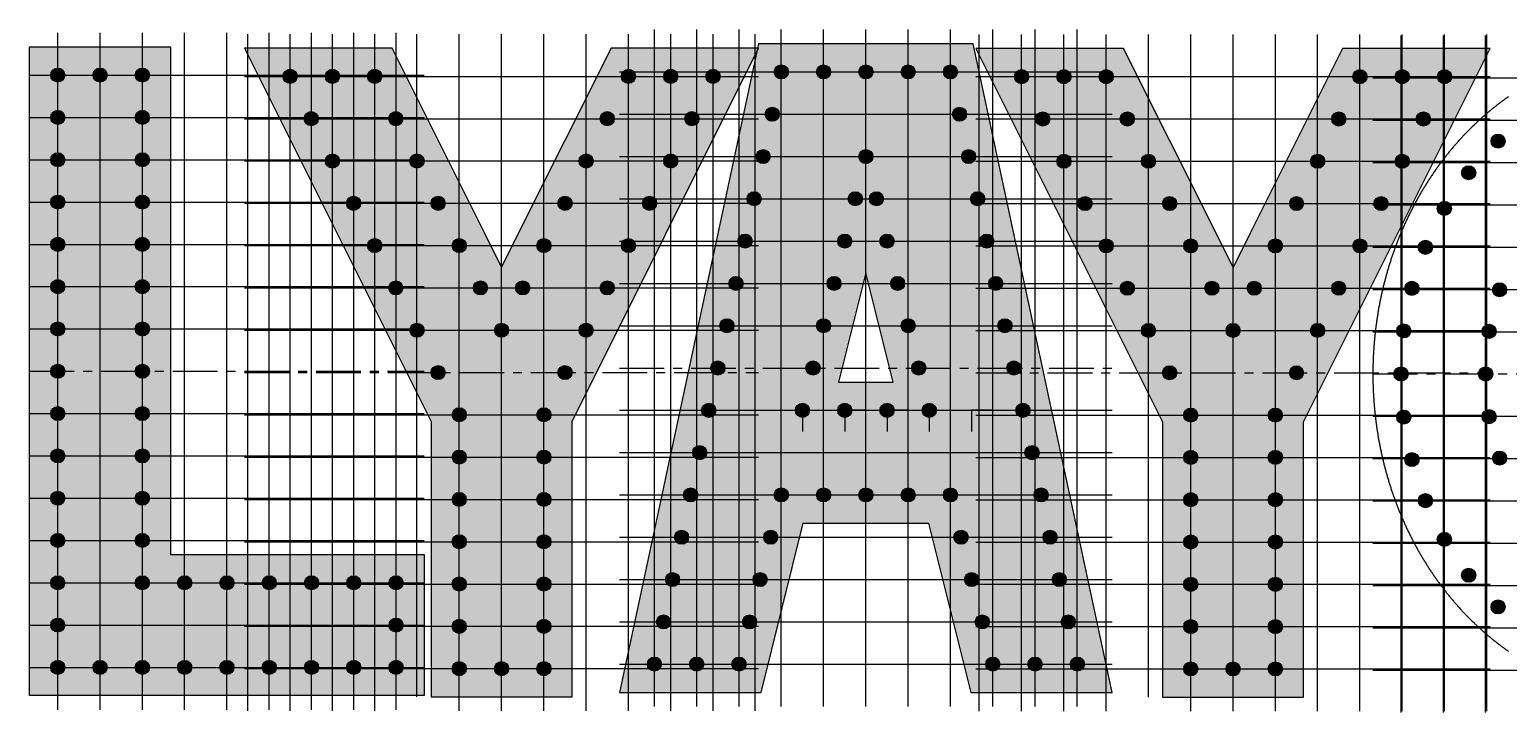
# Model space of a CAD drawing. Header units: inches. Extents: x 0 to 4525, y 0 to 244.
# Drawn here: x 0.1 to 52.5, y 0 to 24.2 of the extents above; entities that cross this region are included whole.
import ezdxf

# ---------------------------------------------------------------- set-up
doc = ezdxf.new("R2010")
doc.units = ezdxf.units.IN
doc.linetypes.add('CENTER', pattern=[50.8, 31.75, -6.35, 6.35, -6.35])
for name, color, linetype in [('LetterFill', 7, 'Continuous'), ('LetterOutlines', 61, 'Continuous'), ('PixelFill', 22, 'Continuous'), ('PixelGuides', 160, 'Continuous'), ('PixelHoles', 90, 'Continuous')]:
    doc.layers.add(name, color=color, linetype=linetype)

# ---------------------------------------------------------------- blocks, each defined once
blk = doc.blocks.new('Pixel')
at = {"layer": 'PixelFill'}
h = blk.add_hatch(color=256, dxfattribs=at)
h.paths.add_polyline_path([(0, 0.25), (0, 0), (0.25, 0, 0.414214)])
h.paths.add_polyline_path([(0, 0.25, 0.414214), (-0.25, 0), (0, 0)])
h.paths.add_polyline_path([(0, 0), (-0.25, 0, 0.414214), (0, -0.25)])
h.paths.add_polyline_path([(0.25, 0), (0, 0), (0, -0.25, 0.414214)])
h = blk.add_hatch(color=256, dxfattribs=at)
edge = h.paths.add_edge_path()
edge.add_line((0, 0), (0, 0.25))
edge.add_arc((0, 0), 0.25, 90, 180)
edge.add_line((-0.25, 0), (0, 0))
h = blk.add_hatch(color=256, dxfattribs=at)
edge = h.paths.add_edge_path()
edge.add_line((0, -0.25), (0, 0))
edge.add_line((0, 0), (-0.25, 0))
edge.add_arc((0, 0), 0.25, 180, 270)
h = blk.add_hatch(color=256, dxfattribs=at)
edge = h.paths.add_edge_path()
edge.add_line((0, 0), (0.25, 0))
edge.add_arc((0, 0), 0.25, 0, 90)
edge.add_line((0, 0.25), (0, 0))
h = blk.add_hatch(color=256, dxfattribs=at)
edge = h.paths.add_edge_path()
edge.add_line((0, 0), (0, -0.25))
edge.add_arc((0, 0), 0.25, 270, 360)
edge.add_line((0.25, 0), (0, 0))
at = {"layer": 'PixelHoles'}
blk.add_circle((0, 0), 0.25, dxfattribs=at)

msp = doc.modelspace()

# ---------------------------------------------------------------- hatches: boundary and pattern name
at = {"layer": 'LetterFill'}
h = msp.add_hatch(color=256, dxfattribs=at)
h.paths.add_polyline_path([(21.022, 0.669), (26.04, 0.669), (27.54, 6.669), (31.978, 6.669), (33.478, 0.669), (38.496, 0.669), (33.568, 23.669), (25.951, 23.669)])
h.paths.add_polyline_path([(30.728, 11.669), (28.79, 11.669), (29.759, 15.546)], flags=16)
for points in [[(5.096, 23.554), (0.096, 23.554), (0.096, 0.554), (14.096, 0.554), (14.096, 5.554), (5.096, 5.554)], [(14.337, 0.51), (19.337, 0.51), (19.337, 10.273), (25.955, 23.51), (20.719, 23.51), (16.837, 15.746), (12.955, 23.51), (7.719, 23.51), (14.337, 10.273)], [(40.283, 0.5), (45.283, 0.5), (45.283, 10.264), (51.901, 23.5), (46.665, 23.5), (42.783, 15.736), (38.901, 23.5), (33.665, 23.5), (40.283, 10.264)]]:
    msp.add_hatch(color=256, dxfattribs=at).paths.add_polyline_path(points)

# ---------------------------------------------------------------- linework, layer by layer
at = {"layer": 'LetterOutlines'}
for points in [[(21.022, 0.669), (26.04, 0.669), (27.54, 6.669), (31.978, 6.669), (33.478, 0.669), (38.496, 0.669), (33.568, 23.669), (25.951, 23.669)], [(0.096, 23.554), (5.096, 23.554), (5.096, 5.554), (14.096, 5.554), (14.096, 0.554), (0.096, 0.554)], [(14.337, 10.273), (14.337, 0.51), (19.337, 0.51), (19.337, 10.273), (25.955, 23.51), (20.719, 23.51), (17.443, 16.957), (16.837, 15.746), (16.232, 16.957), (12.955, 23.51), (7.719, 23.51)], [(40.283, 10.264), (40.283, 0.5), (45.283, 0.5), (45.283, 10.264), (51.901, 23.5), (46.665, 23.5), (43.389, 16.947), (42.783, 15.736), (42.178, 16.947), (38.901, 23.5), (33.665, 23.5)], [(28.79, 11.669), (30.728, 11.669), (29.759, 15.546)]]:
    msp.add_lwpolyline(points, close=True, dxfattribs=at)
msp.add_lwpolyline([(52.555, 21.792), (52.541, 21.783), (52.528, 21.774), (52.515, 21.765), (52.502, 21.756), (52.489, 21.746), (52.476, 21.737), (52.462, 21.728), (52.449, 21.718), (52.436, 21.709), (52.423, 21.699), (52.41, 21.69), (52.397, 21.681), (52.384, 21.671), (52.371, 21.662), (52.358, 21.652), (52.345, 21.642), (52.332, 21.633), (52.319, 21.623), (52.306, 21.614), (52.293, 21.604), (52.28, 21.594), (52.267, 21.585), (52.255, 21.575), (52.242, 21.565), (52.229, 21.556), (52.216, 21.546), (52.203, 21.536), (52.19, 21.526), (52.177, 21.516), (52.165, 21.506), (52.152, 21.497), (52.139, 21.487), (52.126, 21.477), (52.114, 21.467), (52.101, 21.457), (52.088, 21.447), (52.076, 21.437), (52.063, 21.427), (52.05, 21.417), (52.038, 21.407), (52.025, 21.397), (52.012, 21.386), (52, 21.376), (51.987, 21.366), (51.974, 21.356), (51.962, 21.346), (51.949, 21.335), (51.937, 21.325), (51.924, 21.315), (51.912, 21.305), (51.899, 21.294), (51.887, 21.284), (51.874, 21.274), (51.862, 21.263), (51.849, 21.253), (51.837, 21.242), (51.825, 21.232), (51.812, 21.221), (51.8, 21.211), (51.787, 21.2), (51.775, 21.19), (51.763, 21.179), (51.75, 21.169), (51.738, 21.158), (51.726, 21.147), (51.714, 21.137), (51.701, 21.126), (51.689, 21.115), (51.677, 21.105), (51.665, 21.094), (51.652, 21.083), (51.64, 21.072), (51.628, 21.062), (51.616, 21.051), (51.604, 21.04), (51.592, 21.029), (51.579, 21.018), (51.567, 21.007), (51.555, 20.996), (51.543, 20.986), (51.531, 20.975), (51.519, 20.964), (51.507, 20.953), (51.495, 20.942), (51.483, 20.931), (51.471, 20.919), (51.459, 20.908), (51.447, 20.897), (51.435, 20.886), (51.423, 20.875), (51.412, 20.864), (51.4, 20.853), (51.388, 20.841), (51.376, 20.83), (51.364, 20.819), (51.352, 20.808), (51.34, 20.796), (51.329, 20.785), (51.317, 20.774), (51.305, 20.762), (51.293, 20.751), (51.282, 20.74), (51.27, 20.728), (51.258, 20.717), (51.247, 20.705), (51.235, 20.694), (51.223, 20.682), (51.212, 20.671), (51.2, 20.659), (51.188, 20.648), (51.177, 20.636), (51.154, 20.613), (51.131, 20.59), (51.108, 20.566), (51.085, 20.543), (51.062, 20.519), (51.039, 20.496), (51.016, 20.472), (50.994, 20.448), (50.971, 20.425), (50.949, 20.401), (50.926, 20.377), (50.904, 20.353), (50.881, 20.328), (50.859, 20.304), (50.837, 20.28), (50.815, 20.256), (50.793, 20.231), (50.771, 20.207), (50.749, 20.182), (50.727, 20.157), (50.705, 20.133), (50.683, 20.108), (50.662, 20.083), (50.64, 20.058), (50.618, 20.033), (50.597, 20.008), (50.576, 19.983), (50.554, 19.957), (50.533, 19.932), (50.512, 19.907), (50.491, 19.881), (50.47, 19.856), (50.449, 19.83), (50.428, 19.804), (50.407, 19.778), (50.386, 19.753), (50.365, 19.727), (50.345, 19.701), (50.324, 19.675), (50.304, 19.649), (50.283, 19.622), (50.263, 19.596), (50.243, 19.57), (50.222, 19.543), (50.202, 19.517), (50.182, 19.49), (50.162, 19.464), (50.142, 19.437), (50.122, 19.41), (50.103, 19.384), (50.083, 19.357), (50.063, 19.33), (50.044, 19.303), (50.024, 19.276), (50.005, 19.249), (49.986, 19.221), (49.966, 19.194), (49.947, 19.167), (49.928, 19.139), (49.909, 19.112), (49.89, 19.084), (49.871, 19.057), (49.852, 19.029), (49.834, 19.001), (49.815, 18.974), (49.796, 18.946), (49.778, 18.918), (49.76, 18.89), (49.741, 18.862), (49.723, 18.834), (49.705, 18.805), (49.687, 18.777), (49.669, 18.749), (49.651, 18.721), (49.633, 18.692), (49.615, 18.664), (49.597, 18.635), (49.579, 18.607), (49.562, 18.578), (49.544, 18.549), (49.527, 18.52), (49.51, 18.492), (49.492, 18.463), (49.475, 18.434), (49.458, 18.405), (49.441, 18.376), (49.424, 18.347), (49.407, 18.317), (49.39, 18.288), (49.374, 18.259), (49.357, 18.229), (49.341, 18.2), (49.324, 18.171), (49.308, 18.141), (49.291, 18.111), (49.275, 18.082), (49.259, 18.052), (49.243, 18.022), (49.227, 17.993), (49.211, 17.963), (49.195, 17.933), (49.179, 17.903), (49.164, 17.873), (49.148, 17.843), (49.133, 17.813), (49.117, 17.782), (49.102, 17.752), (49.086, 17.722), (49.071, 17.692), (49.056, 17.661), (49.041, 17.631), (49.026, 17.6), (49.011, 17.57), (48.996, 17.539), (48.982, 17.509), (48.967, 17.478), (48.953, 17.447), (48.938, 17.416), (48.924, 17.386), (48.909, 17.355), (48.895, 17.324), (48.881, 17.293), (48.867, 17.262), (48.853, 17.231), (48.839, 17.2), (48.825, 17.168), (48.812, 17.137), (48.798, 17.106), (48.784, 17.075), (48.771, 17.043), (48.758, 17.012), (48.744, 16.98), (48.731, 16.949), (48.718, 16.917), (48.705, 16.886), (48.692, 16.854), (48.679, 16.823), (48.666, 16.791), (48.653, 16.759), (48.641, 16.727), (48.628, 16.695), (48.616, 16.664), (48.603, 16.632), (48.591, 16.6), (48.579, 16.568), (48.567, 16.536), (48.555, 16.504), (48.543, 16.472), (48.531, 16.439), (48.519, 16.407), (48.507, 16.375), (48.496, 16.343), (48.484, 16.31), (48.473, 16.278), (48.461, 16.246), (48.45, 16.213), (48.439, 16.181), (48.428, 16.148), (48.417, 16.116), (48.406, 16.083), (48.395, 16.05), (48.384, 16.018), (48.374, 15.985), (48.363, 15.952), (48.353, 15.92), (48.342, 15.887), (48.332, 15.854), (48.322, 15.821), (48.311, 15.788), (48.301, 15.755), (48.291, 15.722), (48.281, 15.689), (48.272, 15.656), (48.262, 15.623), (48.252, 15.59), (48.243, 15.557), (48.233, 15.524), (48.224, 15.491), (48.215, 15.457), (48.206, 15.424), (48.197, 15.391), (48.188, 15.357), (48.179, 15.324), (48.17, 15.291), (48.161, 15.257), (48.152, 15.224), (48.144, 15.19), (48.135, 15.157), (48.127, 15.123), (48.119, 15.09), (48.11, 15.056), (48.102, 15.023), (48.094, 14.989), (48.086, 14.955), (48.079, 14.922), (48.071, 14.888), (48.063, 14.854), (48.056, 14.82), (48.048, 14.787), (48.041, 14.753), (48.033, 14.719), (48.026, 14.685), (48.019, 14.651), (48.012, 14.617), (48.005, 14.583), (47.998, 14.549), (47.991, 14.515), (47.985, 14.481), (47.978, 14.447), (47.972, 14.413), (47.965, 14.379), (47.959, 14.345), (47.953, 14.311), (47.947, 14.277), (47.941, 14.243), (47.935, 14.208), (47.929, 14.174), (47.923, 14.14), (47.917, 14.106), (47.912, 14.071), (47.906, 14.037), (47.901, 14.003), (47.895, 13.969), (47.89, 13.934), (47.885, 13.9), (47.88, 13.865), (47.875, 13.831), (47.87, 13.797), (47.865, 13.762), (47.861, 13.728), (47.856, 13.693), (47.851, 13.659), (47.847, 13.624), (47.843, 13.59), (47.838, 13.555), (47.834, 13.521), (47.83, 13.486), (47.826, 13.452), (47.822, 13.417), (47.819, 13.383), (47.815, 13.348), (47.811, 13.313), (47.808, 13.279), (47.804, 13.244), (47.801, 13.21), (47.798, 13.175), (47.795, 13.14), (47.791, 13.106), (47.788, 13.071), (47.786, 13.036), (47.783, 13.002), (47.78, 12.967), (47.777, 12.932), (47.775, 12.897), (47.773, 12.863), (47.77, 12.828), (47.768, 12.793), (47.766, 12.758), (47.764, 12.724), (47.762, 12.689), (47.76, 12.654), (47.758, 12.619), (47.756, 12.585), (47.755, 12.55), (47.753, 12.515), (47.752, 12.48), (47.75, 12.445), (47.749, 12.41), (47.748, 12.376), (47.747, 12.341), (47.746, 12.306), (47.745, 12.271), (47.744, 12.236), (47.744, 12.202), (47.743, 12.167), (47.743, 12.132), (47.742, 12.097), (47.742, 12.062), (47.742, 12.027), (47.741, 11.992), (47.741, 11.958), (47.741, 11.923), (47.742, 11.888), (47.742, 11.853), (47.742, 11.818), (47.742, 11.783), (47.743, 11.749), (47.744, 11.714), (47.744, 11.679), (47.745, 11.644), (47.746, 11.609), (47.747, 11.574), (47.748, 11.54), (47.749, 11.505), (47.75, 11.47), (47.752, 11.435), (47.753, 11.4), (47.755, 11.366), (47.756, 11.331), (47.758, 11.296), (47.76, 11.261), (47.762, 11.226), (47.763, 11.192), (47.766, 11.157), (47.768, 11.122), (47.77, 11.087), (47.772, 11.053), (47.775, 11.018), (47.777, 10.983), (47.78, 10.948), (47.783, 10.914), (47.785, 10.879), (47.788, 10.844), (47.791, 10.81), (47.794, 10.775), (47.797, 10.74), (47.801, 10.706), (47.804, 10.671), (47.808, 10.636), (47.811, 10.602), (47.815, 10.567), (47.818, 10.533), (47.822, 10.498), (47.826, 10.463), (47.83, 10.429), (47.834, 10.394), (47.838, 10.36), (47.843, 10.325), (47.847, 10.291), (47.851, 10.256), (47.856, 10.222), (47.861, 10.187), (47.865, 10.153), (47.87, 10.119), (47.875, 10.084), (47.88, 10.05), (47.885, 10.015), (47.89, 9.981), (47.895, 9.947), (47.901, 9.912), (47.906, 9.878), (47.912, 9.844), (47.917, 9.81), (47.923, 9.775), (47.929, 9.741), (47.935, 9.707), (47.941, 9.673), (47.947, 9.639), (47.953, 9.604), (47.959, 9.57), (47.965, 9.536), (47.972, 9.502), (47.978, 9.468), (47.985, 9.434), (47.992, 9.4), (47.998, 9.366), (48.005, 9.332), (48.012, 9.298), (48.019, 9.264), (48.026, 9.23), (48.034, 9.196), (48.041, 9.163), (48.048, 9.129), (48.056, 9.095), (48.063, 9.061), (48.071, 9.027), (48.079, 8.994), (48.087, 8.96), (48.095, 8.926), (48.103, 8.893), (48.111, 8.859), (48.119, 8.826), (48.127, 8.792), (48.136, 8.758), (48.144, 8.725), (48.153, 8.691), (48.161, 8.658), (48.17, 8.625), (48.179, 8.591), (48.188, 8.558), (48.197, 8.525), (48.206, 8.491), (48.215, 8.458), (48.224, 8.425), (48.234, 8.392), (48.243, 8.358), (48.252, 8.325), (48.262, 8.292), (48.272, 8.259), (48.282, 8.226), (48.291, 8.193), (48.301, 8.16), (48.311, 8.127), (48.322, 8.094), (48.332, 8.061), (48.342, 8.028), (48.352, 7.996), (48.363, 7.963), (48.374, 7.93), (48.384, 7.897), (48.395, 7.865), (48.406, 7.832), (48.417, 7.8), (48.428, 7.767), (48.439, 7.735), (48.45, 7.702), (48.461, 7.67), (48.473, 7.637), (48.484, 7.605), (48.496, 7.573), (48.507, 7.54), (48.519, 7.508), (48.531, 7.476), (48.543, 7.444), (48.554, 7.412), (48.567, 7.379), (48.579, 7.347), (48.591, 7.315), (48.603, 7.283), (48.616, 7.252), (48.628, 7.22), (48.641, 7.188), (48.653, 7.156), (48.666, 7.124), (48.679, 7.093), (48.692, 7.061), (48.705, 7.029), (48.718, 6.998), (48.731, 6.966), (48.744, 6.935), (48.757, 6.903), (48.771, 6.872), (48.784, 6.841), (48.798, 6.809), (48.811, 6.778), (48.825, 6.747), (48.839, 6.716), (48.853, 6.685), (48.867, 6.654), (48.881, 6.623), (48.895, 6.592), (48.909, 6.561), (48.924, 6.53), (48.938, 6.499), (48.952, 6.468), (48.967, 6.437), (48.982, 6.407), (48.996, 6.376), (49.011, 6.346), (49.026, 6.315), (49.041, 6.285), (49.056, 6.254), (49.071, 6.224), (49.086, 6.193), (49.102, 6.163), (49.117, 6.133), (49.133, 6.103), (49.148, 6.073), (49.164, 6.043), (49.179, 6.013), (49.195, 5.983), (49.211, 5.953), (49.227, 5.923), (49.243, 5.893), (49.259, 5.863), (49.275, 5.834), (49.291, 5.804), (49.308, 5.774), (49.324, 5.745), (49.341, 5.715), (49.357, 5.686), (49.374, 5.657), (49.391, 5.627), (49.407, 5.598), (49.424, 5.569), (49.441, 5.54), (49.458, 5.511), (49.475, 5.482), (49.493, 5.453), (49.51, 5.424), (49.527, 5.395), (49.545, 5.366), (49.562, 5.337), (49.58, 5.309), (49.597, 5.28), (49.615, 5.252), (49.633, 5.223), (49.651, 5.195), (49.669, 5.166), (49.687, 5.138), (49.705, 5.11), (49.723, 5.082), (49.741, 5.054), (49.76, 5.026), (49.778, 4.998), (49.797, 4.97), (49.815, 4.942), (49.834, 4.914), (49.853, 4.886), (49.871, 4.859), (49.89, 4.831), (49.909, 4.803), (49.928, 4.776), (49.947, 4.749), (49.966, 4.721), (49.986, 4.694), (50.005, 4.667), (50.024, 4.64), (50.044, 4.612), (50.063, 4.585), (50.083, 4.559), (50.103, 4.532), (50.122, 4.505), (50.142, 4.478), (50.162, 4.451), (50.182, 4.425), (50.202, 4.398), (50.222, 4.372), (50.242, 4.345), (50.263, 4.319), (50.283, 4.293), (50.303, 4.267), (50.324, 4.24), (50.344, 4.214), (50.365, 4.188), (50.386, 4.163), (50.407, 4.137), (50.427, 4.111), (50.448, 4.085), (50.469, 4.06), (50.49, 4.034), (50.511, 4.009), (50.533, 3.983), (50.554, 3.958), (50.575, 3.933), (50.597, 3.907), (50.618, 3.882), (50.64, 3.857), (50.661, 3.832), (50.683, 3.807), (50.705, 3.783), (50.727, 3.758), (50.748, 3.733), (50.77, 3.709), (50.792, 3.684), (50.814, 3.66), (50.837, 3.635), (50.859, 3.611), (50.881, 3.587), (50.903, 3.563), (50.926, 3.539), (50.948, 3.515), (50.971, 3.491), (50.994, 3.467), (51.016, 3.443), (51.039, 3.419), (51.062, 3.396), (51.085, 3.372), (51.108, 3.349), (51.131, 3.326), (51.142, 3.314), (51.154, 3.302), (51.165, 3.291), (51.177, 3.279), (51.188, 3.268), (51.2, 3.256), (51.212, 3.244), (51.223, 3.233), (51.235, 3.221), (51.247, 3.21), (51.258, 3.199), (51.27, 3.187), (51.282, 3.176), (51.293, 3.164), (51.305, 3.153), (51.317, 3.142), (51.329, 3.13), (51.34, 3.119), (51.352, 3.108), (51.364, 3.096), (51.376, 3.085), (51.388, 3.074), (51.4, 3.063), (51.412, 3.052), (51.423, 3.04), (51.435, 3.029), (51.447, 3.018), (51.459, 3.007), (51.471, 2.996), (51.483, 2.985), (51.495, 2.974), (51.507, 2.963), (51.519, 2.952), (51.531, 2.941), (51.543, 2.93), (51.555, 2.919), (51.568, 2.908), (51.58, 2.897), (51.592, 2.886), (51.604, 2.875), (51.616, 2.865), (51.628, 2.854), (51.64, 2.843), (51.653, 2.832), (51.665, 2.821), (51.677, 2.811), (51.689, 2.8), (51.701, 2.789), (51.714, 2.779), (51.726, 2.768), (51.738, 2.757), (51.751, 2.747), (51.763, 2.736), (51.775, 2.726), (51.788, 2.715), (51.8, 2.705), (51.812, 2.694), (51.825, 2.684), (51.837, 2.673), (51.85, 2.663), (51.862, 2.652), (51.875, 2.642), (51.887, 2.632), (51.899, 2.621), (51.912, 2.611), (51.924, 2.601), (51.937, 2.59), (51.95, 2.58), (51.962, 2.57), (51.975, 2.56), (51.987, 2.549), (52, 2.539), (52.012, 2.529), (52.025, 2.519), (52.038, 2.509), (52.05, 2.499), (52.063, 2.489), (52.076, 2.479), (52.088, 2.469), (52.101, 2.459), (52.114, 2.449), (52.127, 2.439), (52.139, 2.429), (52.152, 2.419), (52.165, 2.409), (52.178, 2.399), (52.191, 2.389), (52.203, 2.379), (52.216, 2.37), (52.229, 2.36), (52.242, 2.35), (52.255, 2.34), (52.268, 2.331), (52.281, 2.321), (52.293, 2.311), (52.306, 2.302), (52.319, 2.292), (52.332, 2.283), (52.345, 2.273), (52.358, 2.263), (52.371, 2.254), (52.384, 2.244), (52.397, 2.235), (52.41, 2.225), (52.423, 2.216), (52.436, 2.207), (52.45, 2.197), (52.463, 2.188), (52.476, 2.178), (52.489, 2.169), (52.502, 2.16), (52.515, 2.151), (52.528, 2.141), (52.541, 2.132), (52.555, 2.123)], dxfattribs=at)
at = {"layer": 'PixelGuides'}
for p, q in [((22.259, 0.169), (22.259, 24.169)), ((23.759, 0.669), (23.759, 24.169)), ((23.759, 0.169), (23.759, 24.169)), ((25.259, 0.169), (25.259, 24.169)), ((26.759, 0.169), (26.759, 24.169)), ((28.259, 0.169), (28.259, 24.169)), ((29.759, 0.169), (29.759, 24.169)), ((31.259, 0.169), (31.259, 24.169)), ((32.759, 0.169), (32.759, 24.169)), ((34.259, 0.169), (34.259, 24.169)), ((35.759, 0.169), (35.759, 24.169)), ((37.259, 0.169), (37.259, 24.169)), ((1.096, 0.054), (1.096, 24.054)), ((2.596, 0.054), (2.596, 24.054)), ((4.096, 0.054), (4.096, 24.054)), ((5.596, 0.054), (5.596, 24.054)), ((7.096, 0.054), (7.096, 24.054)), ((7.837, 0.01), (7.837, 24.01)), ((8.596, 0.054), (8.596, 24.054)), ((9.337, 0.01), (9.337, 24.01)), ((10.096, 0.054), (10.096, 24.054)), ((10.837, 0.01), (10.837, 24.01)), ((11.596, 0.054), (11.596, 24.054)), ((12.337, 0.01), (12.337, 24.01)), ((13.096, 0.054), (13.096, 24.054)), ((13.837, 0.51), (13.837, 24.01)), ((15.337, 0.01), (15.337, 24.01)), ((16.837, 0.01), (16.837, 24.01)), ((18.337, 0.01), (18.337, 24.01)), ((19.837, 0.01), (19.837, 24.01)), ((21.337, 0.01), (21.337, 24.01)), ((22.837, 0.01), (22.837, 24.01)), ((24.337, 0.01), (24.337, 24.01)), ((25.837, 0.01), (25.837, 24.01)), ((33.783, 0), (33.783, 24)), ((35.283, 0), (35.283, 24)), ((36.783, 0), (36.783, 24)), ((38.283, 0), (38.283, 24)), ((39.783, 0.5), (39.783, 24)), ((41.283, 0), (41.283, 24)), ((42.783, 0), (42.783, 24)), ((44.283, 0), (44.283, 24)), ((45.783, 0), (45.783, 24)), ((47.283, 0), (47.283, 24)), ((48.741, -0.042), (48.741, 23.958)), ((48.783, 0), (48.783, 24)), ((50.241, -0.042), (50.241, 23.958)), ((50.283, 0), (50.283, 24)), ((51.741, -0.042), (51.741, 23.958)), ((51.783, 0), (51.783, 24)), ((21.022, 22.669), (38.496, 22.669)), ((0.096, 22.554), (14.096, 22.554)), ((7.719, 22.51), (25.955, 22.51)), ((33.665, 22.5), (51.901, 22.5)), ((47.741, 22.458), (67.739, 22.458)), ((0.096, 21.054), (14.096, 21.054)), ((7.719, 21.01), (25.955, 21.01)), ((21.022, 21.169), (38.496, 21.169)), ((33.665, 21), (51.901, 21)), ((47.741, 20.958), (67.739, 20.958)), ((0.096, 19.554), (14.096, 19.554)), ((7.719, 19.51), (25.955, 19.51)), ((21.022, 19.669), (38.496, 19.669)), ((33.665, 19.5), (51.901, 19.5)), ((47.741, 19.458), (67.739, 19.458)), ((0.096, 18.054), (14.096, 18.054)), ((7.719, 18.01), (25.955, 18.01)), ((21.022, 18.169), (38.496, 18.169)), ((33.665, 18), (51.901, 18)), ((47.741, 17.958), (67.739, 17.958)), ((0.096, 16.554), (14.096, 16.554)), ((7.719, 16.51), (25.955, 16.51)), ((21.022, 16.669), (38.496, 16.669)), ((33.665, 16.5), (51.901, 16.5)), ((47.741, 16.458), (67.739, 16.458)), ((0.096, 15.054), (14.096, 15.054)), ((7.719, 15.01), (25.955, 15.01)), ((21.022, 15.169), (38.496, 15.169)), ((33.665, 15), (51.901, 15)), ((47.741, 14.958), (67.739, 14.958)), ((21.022, 13.669), (38.496, 13.669)), ((0.096, 13.554), (14.096, 13.554)), ((7.719, 13.51), (25.955, 13.51)), ((33.665, 13.5), (51.901, 13.5)), ((47.741, 13.458), (67.739, 13.458)), ((0.096, 10.554), (14.096, 10.554)), ((7.719, 10.51), (25.955, 10.51)), ((21.022, 10.669), (38.496, 10.669)), ((26.759, 10.669), (27.509, 10.669)), ((27.509, 10.669), (27.509, 9.919)), ((29.759, 10.669), (29.009, 10.669)), ((29.009, 10.669), (29.009, 9.919)), ((31.259, 10.669), (30.509, 10.669)), ((30.509, 10.669), (30.509, 9.919)), ((31.259, 10.669), (32.009, 10.669)), ((32.009, 10.669), (32.009, 9.919)), ((34.259, 10.669), (33.509, 10.669)), ((33.509, 10.669), (33.509, 9.919)), ((33.665, 10.5), (51.901, 10.5)), ((47.741, 10.458), (67.739, 10.458)), ((0.096, 9.054), (14.096, 9.054)), ((7.719, 9.01), (25.955, 9.01)), ((21.022, 9.169), (38.496, 9.169)), ((33.665, 9), (51.901, 9)), ((47.741, 8.958), (67.739, 8.958)), ((0.096, 7.554), (14.096, 7.554)), ((7.719, 7.51), (25.955, 7.51)), ((21.022, 7.669), (38.496, 7.669)), ((33.665, 7.5), (51.901, 7.5)), ((47.741, 7.458), (67.739, 7.458)), ((0.096, 6.054), (14.096, 6.054)), ((7.719, 6.01), (25.955, 6.01)), ((21.022, 6.169), (38.496, 6.169)), ((33.665, 6), (51.901, 6)), ((47.741, 5.958), (67.739, 5.958)), ((0.096, 4.554), (14.096, 4.554)), ((7.719, 4.51), (25.955, 4.51)), ((21.022, 4.669), (38.496, 4.669)), ((33.665, 4.5), (51.901, 4.5)), ((47.741, 4.458), (67.739, 4.458)), ((21.022, 3.169), (38.496, 3.169)), ((0.096, 3.054), (14.096, 3.054)), ((7.719, 3.01), (25.955, 3.01)), ((33.665, 3), (51.901, 3)), ((47.741, 2.958), (67.739, 2.958)), ((21.022, 1.669), (38.496, 1.669)), ((0.096, 1.554), (14.096, 1.554)), ((7.719, 1.51), (25.955, 1.51)), ((33.665, 1.5), (51.901, 1.5)), ((47.741, 1.458), (67.739, 1.458))]:
    msp.add_line(p, q, dxfattribs=at)
at = {"layer": 'PixelGuides', "color": 180, "linetype": 'CENTER', "ltscale": 0.05}
for p, q in [((21.022, 12.169), (38.496, 12.169)), ((0.096, 12.054), (14.096, 12.054)), ((7.719, 12.01), (25.955, 12.01)), ((33.665, 12), (51.901, 12)), ((47.741, 11.958), (67.739, 11.958))]:
    msp.add_line(p, q, dxfattribs=at)
at = {"layer": 'PixelHoles'}
for centre in [(34.688, 13.669), (35.009, 12.169), (32.009, 10.669)]:
    msp.add_circle(centre, 0.25, dxfattribs=at)

# ---------------------------------------------------------------- block references
for p in [(1.096, 22.554), (2.596, 22.554), (4.096, 22.554), (9.337, 22.51), (10.837, 22.51), (12.337, 22.51), (21.337, 22.51), (22.837, 22.51), (24.337, 22.51), (26.759, 22.669), (28.259, 22.669), (29.759, 22.669), (31.259, 22.669), (32.759, 22.669), (35.283, 22.5), (36.783, 22.5), (38.283, 22.5), (47.283, 22.5), (48.783, 22.5), (50.283, 22.5), (1.096, 21.054), (4.096, 21.054), (10.087, 21.01), (13.087, 21.01), (20.587, 21.01), (23.587, 21.01), (26.438, 21.169), (33.081, 21.169), (36.033, 21), (39.033, 21), (46.533, 21), (49.533, 21), (52.182, 20.215), (1.096, 19.554), (4.096, 19.554), (10.837, 19.51), (13.837, 19.51), (19.837, 19.51), (22.837, 19.51), (26.116, 19.669), (29.759, 19.669), (33.402, 19.669), (36.783, 19.5), (39.783, 19.5), (45.783, 19.5), (48.783, 19.5), (51.139, 19.093), (25.795, 18.169), (29.384, 18.169), (30.134, 18.169), (33.723, 18.169), (1.096, 18.054), (4.096, 18.054), (11.587, 18.01), (14.587, 18.01), (19.087, 18.01), (22.087, 18.01), (37.533, 18), (40.533, 18), (45.033, 18), (48.033, 18), (50.278, 17.826), (1.096, 16.554), (4.096, 16.554), (25.473, 16.669), (29.009, 16.669), (30.509, 16.669), (34.045, 16.669), (12.337, 16.51), (15.337, 16.51), (18.337, 16.51), (21.337, 16.51), (38.283, 16.5), (41.283, 16.5), (44.283, 16.5), (47.283, 16.5), (49.606, 16.448), (1.096, 15.054), (4.096, 15.054), (13.087, 15.01), (16.087, 15.01), (17.587, 15.01), (20.587, 15.01), (25.152, 15.169), (28.634, 15.169), (30.884, 15.169), (34.366, 15.169), (39.033, 15), (42.033, 15), (43.533, 15), (46.533, 15), (49.126, 14.993), (52.237, 14.942), (1.096, 13.554), (4.096, 13.554), (13.837, 13.51), (16.837, 13.51), (19.837, 13.51), (24.831, 13.669), (28.259, 13.669), (31.259, 13.669), (34.688, 13.669), (39.783, 13.5), (42.783, 13.5), (45.783, 13.5), (48.837, 13.487), (51.865, 13.47), (1.096, 12.054), (4.096, 12.054), (14.587, 12.01), (19.087, 12.01), (24.509, 12.169), (27.884, 12.169), (31.634, 12.169), (35.009, 12.169), (40.533, 12), (45.033, 12), (48.741, 11.958), (51.741, 11.958), (1.096, 10.554), (4.096, 10.554), (15.337, 10.51), (18.337, 10.51), (24.188, 10.669), (27.509, 10.669), (29.009, 10.669), (30.509, 10.669), (32.009, 10.669), (35.331, 10.669), (41.283, 10.5), (44.283, 10.5), (48.837, 10.428), (51.865, 10.445), (1.096, 9.054), (4.096, 9.054), (15.337, 9.01), (18.337, 9.01), (23.866, 9.169), (35.652, 9.169), (41.283, 9), (44.283, 9), (49.126, 8.922), (52.237, 8.974), (23.545, 7.669), (26.759, 7.669), (28.259, 7.669), (29.759, 7.669), (31.259, 7.669), (32.759, 7.669), (35.973, 7.669), (1.096, 7.554), (4.096, 7.554), (15.337, 7.51), (18.337, 7.51), (41.283, 7.5), (44.283, 7.5), (49.606, 7.467), (1.096, 6.054), (4.096, 6.054), (23.223, 6.169), (26.384, 6.169), (33.134, 6.169), (36.295, 6.169), (50.278, 6.09), (15.337, 6.01), (18.337, 6.01), (41.283, 6), (44.283, 6), (1.096, 4.554), (4.096, 4.554), (5.596, 4.554), (7.096, 4.554), (8.596, 4.554), (10.096, 4.554), (11.596, 4.554), (13.096, 4.554), (15.337, 4.51), (18.337, 4.51), (22.902, 4.669), (26.009, 4.669), (33.509, 4.669), (36.616, 4.669), (41.283, 4.5), (44.283, 4.5), (51.139, 4.822), (52.182, 3.7), (1.096, 3.054), (13.096, 3.054), (15.337, 3.01), (18.337, 3.01), (22.581, 3.169), (25.634, 3.169), (33.884, 3.169), (36.938, 3.169), (41.283, 3), (44.283, 3), (1.096, 1.554), (2.596, 1.554), (4.096, 1.554), (5.596, 1.554), (7.096, 1.554), (8.596, 1.554), (10.096, 1.554), (11.596, 1.554), (13.096, 1.554), (15.337, 1.51), (16.837, 1.51), (18.337, 1.51), (22.259, 1.669), (23.759, 1.669), (25.259, 1.669), (34.259, 1.669), (35.759, 1.669), (37.259, 1.669), (41.283, 1.5), (42.783, 1.5), (44.283, 1.5)]:
    msp.add_blockref('Pixel', p, dxfattribs=at)

doc.saveas('drawing.dxf')
